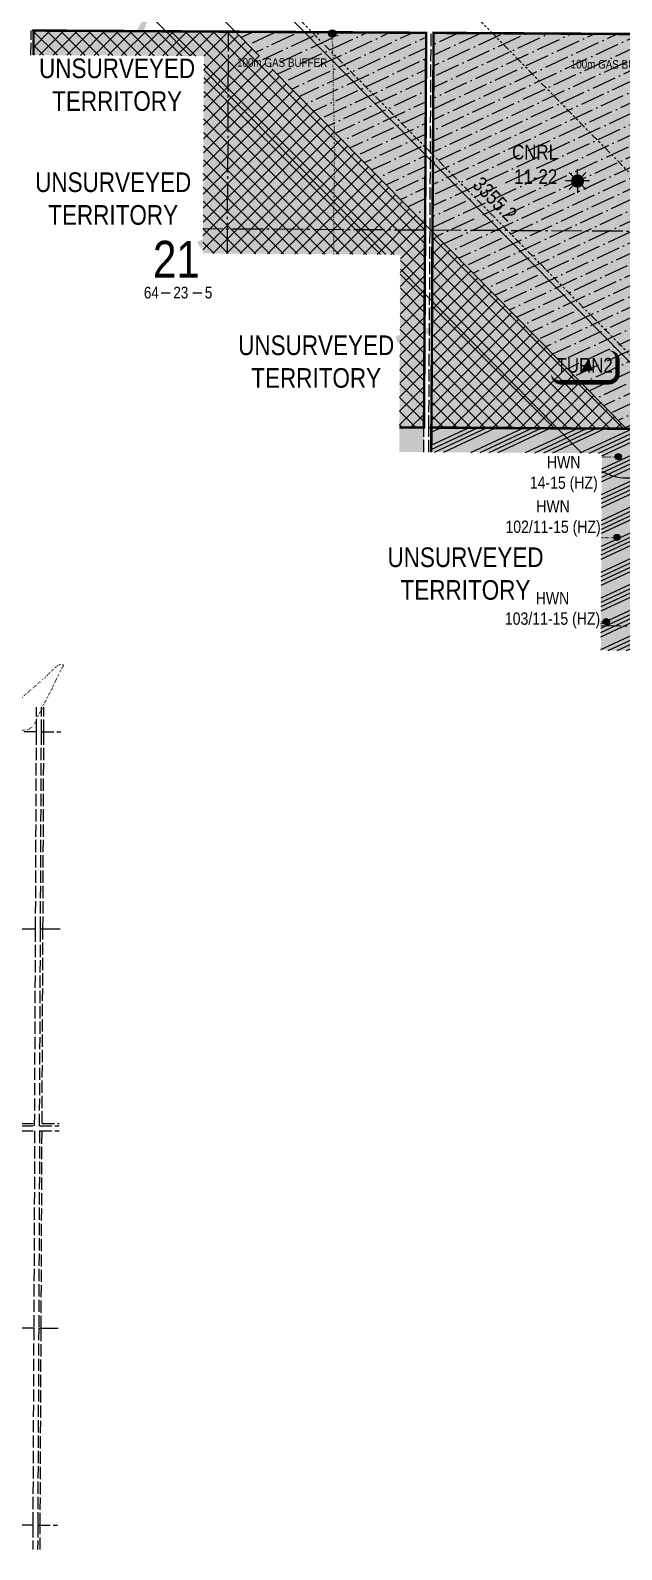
# Model space of a CAD drawing. Header units: inches. Extents: x 464475 to 485921, y 6038951 to 6050475.
# Drawn here: x 478696 to 481105, y 6040900 to 6047089 of the extents above; entities that cross this region are included whole.
import ezdxf
from ezdxf.enums import TextEntityAlignment as Align

# ---------------------------------------------------------------- set-up
doc = ezdxf.new("R2010")
doc.units = ezdxf.units.IN
doc.header["$LTSCALE"] = 5
for name, pattern in [('foc-DOT', [1, 0.2, -0.8]), ('foc-DRILLPATH', [14.75, 6, -1.75, 1.75, -1.75, 1.75, -1.75]), ('foc-QUARTERLINE', [33, 25, -3, 2, -3]), ('foc-UNSURVEYED', [12.5, 10, -2.5])]:
    doc.linetypes.add(name, pattern=pattern)
for name, color, linetype in [('10', 1, 'Continuous'), ('9', 3, 'Continuous'), ('ABADATA-DRILL-T', 8, 'Continuous'), ('AS-DRILL', 8, 'foc-DOT'), ('AS-DRILL-T', 8, 'Continuous'), ('AS-TARGET-GAS', 182, 'Continuous'), ('AS-TARGET-GAS-H', 181, 'Continuous'), ('H-CP', 51, 'Continuous'), ('H-MOCL', 111, 'Continuous'), ('L-BD', 7, 'Continuous'), ('L-QSEC', 8, 'foc-QUARTERLINE'), ('L-SECLBL', 7, 'Continuous'), ('L-UNS-T', 3, 'Continuous'), ('L-USEC', 7, 'foc-UNSURVEYED'), ('P-PDRILLPATH', 12, 'foc-DRILLPATH'), ('P-PROPOSED', 10, 'Continuous'), ('P-TEMP-HUSKY-NO CUT-H', 104, 'Continuous')]:
    doc.layers.add(name, color=color, linetype=linetype)
doc.layers.add('D56-EXISTING DISPOSITION', color=7, linetype='Continuous', true_color=0xa347ff)
doc.styles.add('80', font='ARIALN.TTF', dxfattribs={"height": 10})
doc.styles.add('80L', font='ARIALN.TTF', dxfattribs={"height": 10})
doc.styles.add('SIMPLEX', font='ARIALN.TTF')
pattern_1 = [(45, (-2029938.266, -24106716.543), (-28.04842627, 28.04842627), []), (135, (-2029938.266, -24106716.543), (-28.04842627, -28.04842627), [])]
pattern_2 = [(25, (-2029938.266, -24106716.543), (46.148773015, 65.28662769), [99.16616208, -19.83323242, 0, -19.83323242])]

# ---------------------------------------------------------------- blocks, each defined once
blk = doc.blocks.new('BH-Existing')
at = {"layer": 'AS-DRILL-T'}
h = blk.add_hatch(color=256, dxfattribs=at)
h.dxf.hatch_style = 1
edge = h.paths.add_edge_path()
edge.add_arc((0, 0), 0.5, 0, 360)
blk.add_circle((0, 0), 0.5, dxfattribs=at)
blk = doc.blocks.new('GAS')
h = blk.add_hatch(color=255)
h.dxf.hatch_style = 1
edge = h.paths.add_edge_path()
edge.add_arc((0, 0), 0.9, 0, 360)
for p, q in [((-0.81, 0), (-1.62, 0)), ((-0.57, 0.57), (-1.14, 1.14)), ((0, 0.81), (0, 1.62)), ((0.57, 0.57), (1.14, 1.14)), ((1.62, 0), (0.81, 0)), ((-0.57, -0.57), (-1.14, -1.14)), ((0, -0.81), (0, -1.62)), ((1.14, -1.14), (0.57, -0.57))]:
    blk.add_line(p, q)
blk.add_circle((0, 0), 0.8)
blk = doc.blocks.new('*U500')
h = blk.add_hatch(color=254)
edge = h.paths.add_edge_path()
edge.add_line((-16.5, -11.5), (16.5, -11.5))
edge.add_arc((16.5, -5.5), 6, 270, 360)
edge.add_line((22.5, -5.5), (22.5, 4))
edge.add_arc((16.5, 4), 6, 0, 90)
edge.add_line((16.5, 10), (-16.5, 10))
edge.add_arc((-16.5, 4), 6, 90, 180)
edge.add_line((-22.5, 4), (-22.5, -5.5))
edge.add_arc((-16.5, -5.5), 6, 180, 270)
at = {"color": 1, "flags": 128}
blk.add_lwpolyline([(-16.5, -11.5, 3, 3, 0), (16.5, -11.5, 3, 3, 0.414214), (22.5, -5.5, 3, 3, 0), (22.5, 4, 3, 0, 0.414214), (16.5, 10, 0, 0, 0), (-16.5, 10, 0, 0, 0.414214), (-22.5, 4, 0, 0, 0), (-22.5, -5.5, 0, 3, 0.414214)], format="xyseb", close=True, dxfattribs=at)
blk.add_lwpolyline([(5.8, -3.4, 0, 10, 0), (0, 0, 5, 5, 0)], format="xyseb", dxfattribs=at)
at = {"color": 1, "style": '80'}
blk.add_attdef('ENTER_TEXT_001', (-36, -5), '', height=10, dxfattribs=at)
blk = doc.blocks.new('L-SECLBL')
at = {"layer": '9', "color": 7}
for p, q in [((-5.1, -27.8), (-12.3, -27.8)), ((20.7, -27.8), (13.5, -27.8))]:
    blk.add_line(p, q, dxfattribs=at)
at = {"layer": '10', "color": 2, "style": 'SIMPLEX'}
blk.add_attdef('SEC', text='', height=30, dxfattribs=at).set_placement((0, 0), align=Align.MIDDLE)
at = {"layer": '10', "color": 5, "style": '80L'}
blk.add_attdef('TWP', text='', height=9.5, dxfattribs=at).set_placement((-14.4, -27.4), align=Align.MIDDLE_RIGHT)
blk.add_attdef('RGE', text='', height=9.5, dxfattribs=at).set_placement((3.6, -27.4), align=Align.MIDDLE_CENTER)
blk.add_attdef('MER', text='', height=9.5, dxfattribs=at).set_placement((23.2, -27.4), align=Align.MIDDLE_LEFT)

msp = doc.modelspace()

# ---------------------------------------------------------------- hatches: boundary and pattern name
at = {"layer": 'AS-TARGET-GAS-H'}
h = msp.add_hatch(color=256, dxfattribs=at)
h.dxf.hatch_style = 1
h.paths.add_polyline_path([(480208.15, 6046979.85), (479403.115, 6046984.567), (479402.822, 6046934.595), (480157.895, 6046930.17), (480153.635, 6046176.103), (480203.608, 6046175.821)])
h = msp.add_hatch(color=256, dxfattribs=at)
h.dxf.hatch_style = 1
h.paths.add_polyline_path([(481838.382, 6046970.345), (480428.15, 6046978.563), (480420.195, 6045570.404), (481830.954, 6045562.184)])
h.paths.add_polyline_path([(481781.245, 6045612.448), (480470.45, 6045620.085), (480477.84, 6046928.299), (481788.146, 6046920.664)], flags=16)
h = msp.add_hatch(color=256, dxfattribs=at)
h.dxf.hatch_style = 1
h.paths.add_polyline_path([(481829.9, 6045362.291), (481024.537, 6045366.986), (481024.246, 6045317.013), (481779.664, 6045312.61), (481775.686, 6044558.527), (481825.659, 6044558.263)])
at = {"layer": 'H-CP'}
h = msp.add_hatch(color=256, dxfattribs=at)
h.dxf.hatch_style = 1
h.paths.add_polyline_path([(478708.666, 6047088.527), (480308.66, 6047079.21), (480299.578, 6045471.158), (480199.632, 6045471.74), (480203.608, 6046175.821), (479398.431, 6046180.506), (479403.115, 6046984.56), (478708.066, 6046988.582)])
h = msp.add_hatch(color=256, dxfattribs=at)
h.dxf.hatch_style = 1
h.paths.add_polyline_path([(481930.372, 6045461.654), (480329.736, 6045470.982), (480338.819, 6047079.034), (481938.853, 6047069.709)])
at = {"layer": 'H-MOCL'}
h = msp.add_hatch(color=256, dxfattribs=at)
h.dxf.hatch_style = 1
h.paths.add_polyline_path([(480299.578, 6045471.158), (480199.632, 6045471.74), (480199.05, 6045371.795), (480299.013, 6045371.213)])
h = msp.add_hatch(color=256, dxfattribs=at)
h.dxf.hatch_style = 1
h.paths.add_polyline_path([(480329.736, 6045470.982), (481930.372, 6045461.654), (481925.604, 6044557.683), (481020.146, 6044562.959), (481024.537, 6045366.985), (480329.172, 6045371.037)])
at = {"layer": 'P-TEMP-HUSKY-NO CUT-H'}
h = msp.add_hatch(dxfattribs=at)
h.set_pattern_fill('ANSI37', color=256, scale=12.493375)
h.set_pattern_definition(pattern_1)
h.paths.add_polyline_path([(478708.666, 6047088.527), (479530.707, 6047083.74), (480304.252, 6046299.001), (480299.578, 6045471.158), (480199.632, 6045471.74), (480203.608, 6046175.821), (479398.431, 6046180.506), (479403.115, 6046984.56), (478708.066, 6046988.582)])
at = {"layer": 'P-TEMP-HUSKY-NO CUT-H', "true_color": 0x0582ff}
h = msp.add_hatch(dxfattribs=at)
h.set_pattern_fill('ANSI36', color=150, scale=12.493375, angle=340)
h.set_pattern_definition(pattern_2)
h.paths.add_polyline_path([(479530.707, 6047083.74), (480308.66, 6047079.21), (480304.252, 6046299.001)])
h = msp.add_hatch(dxfattribs=at)
h.set_pattern_fill('ANSI36', color=150, scale=12.493375, angle=340)
h.set_pattern_definition(pattern_2)
h.paths.add_polyline_path([(481125.028, 6045466.349), (480334.241, 6046268.578), (480338.819, 6047079.034), (481938.853, 6047069.709), (481930.372, 6045461.654), (481233.682, 6045465.715)])
at = {"layer": 'P-TEMP-HUSKY-NO CUT-H'}
h = msp.add_hatch(dxfattribs=at)
h.set_pattern_fill('ANSI37', color=256, scale=12.493375)
h.set_pattern_definition(pattern_1)
h.paths.add_polyline_path([(480334.241, 6046268.578), (481125.028, 6045466.349), (480329.736, 6045470.982)])
at = {"layer": 'P-TEMP-HUSKY-NO CUT-H', "true_color": 0x0582ff}
h = msp.add_hatch(dxfattribs=at)
h.set_pattern_fill('ANSI34', color=150, scale=4.99735, angle=340)
h.set_pattern_definition([(25, (-2029938.27, -24106716.54), (-40.2330538, 86.2800623), []), (25, (-2029917.18, -24106724.22), (-40.2330538, 86.2800623), []), (25, (-2029896.095, -24106731.89), (-40.2330538, 86.2800623), []), (25, (-2029875.01, -24106739.57), (-40.2330538, 86.2800623), [])])
h.paths.add_polyline_path([(481233.682, 6045465.715), (481926.441, 6044716.29), (481925.604, 6044557.683), (481020.146, 6044562.959), (481024.537, 6045366.985), (480329.172, 6045371.037), (480329.736, 6045470.982), (480842.573, 6045467.994)])

# ---------------------------------------------------------------- linework, layer by layer
at = {"layer": 'AS-DRILL', "flags": 128}
for points in [[(479932.18, 6046177.4), (479932.076, 6046185.325), (479931.968, 6046204.786), (479932.111, 6046224.265), (479932.134, 6046243.745), (479932.117, 6046263.216), (479932.189, 6046282.686), (479932.322, 6046302.125), (479932.455, 6046321.605), (479932.567, 6046341.084), (479932.75, 6046360.594), (479933.043, 6046380.082), (479933.396, 6046399.501), (479933.698, 6046418.969), (479933.991, 6046438.428), (479934.394, 6046457.906), (479934.847, 6046477.374), (479935.15, 6046496.872), (479935.212, 6046516.362), (479935.295, 6046535.832), (479935.578, 6046555.291), (479935.8, 6046574.73), (479935.803, 6046594.17), (479935.626, 6046613.621), (479935.378, 6046633.083), (479935.071, 6046652.545), (479934.724, 6046672.028), (479934.336, 6046691.46), (479933.909, 6046710.973), (479933.392, 6046730.436), (479932.805, 6046749.89), (479932.257, 6046769.383), (479931.84, 6046788.846), (479931.453, 6046808.309), (479931.097, 6046828.051), (479930.82, 6046847.513), (479930.663, 6046866.994), (479930.655, 6046886.465), (479930.628, 6046905.935), (479930.421, 6046925.427), (479930.044, 6046944.929), (479929.607, 6046964.412), (479929.109, 6046983.865), (479928.492, 6047003.319), (479927.845, 6047022.773), (479927.217, 6047042.247), (479926.568, 6047061.411), (479926.045, 6047076.405)], [(478817.517, 6044505.784), (478817.517, 6044505.784), (478817.517, 6044505.784), (478817.526, 6044505.724), (478817.496, 6044505.625), (478817.395, 6044505.515), (478817.245, 6044505.386), (478817.074, 6044505.276), (478816.924, 6044505.107), (478816.782, 6044504.868), (478816.671, 6044504.578), (478816.519, 6044504.169), (478816.438, 6044503.869), (478816.437, 6044503.729), (478816.467, 6044503.709), (478816.548, 6044503.969), (478816.68, 6044504.318), (478816.751, 6044504.658), (478816.673, 6044504.968), (478816.414, 6044505.28), (478816.036, 6044505.551), (478815.827, 6044505.802), (478815.708, 6044506.123), (478815.629, 6044506.353), (478815.61, 6044506.533), (478815.571, 6044506.804), (478815.363, 6044507.115), (478815.143, 6044507.226), (478813.942, 6044506.941), (478811.575, 6044505.352), (478808.012, 6044502.579), (478803.645, 6044498.999), (478798.544, 6044494.453), (478792.579, 6044489.07), (478785.78, 6044482.992), (478778.589, 6044476.295), (478771.225, 6044469.02), (478763.499, 6044461.305), (478755.643, 6044453.502), (478747.657, 6044445.819), (478739.854, 6044438.805), (478732.393, 6044432.16), (478724.833, 6044425.635), (478717.293, 6044419.3), (478709.221, 6044412.508), (478700.196, 6044404.87), (478690.718, 6044396.834), (478681.27, 6044388.688), (478671.74, 6044380.202), (478662.641, 6044371.814), (478654.344, 6044363.863), (478646.569, 6044356.379), (478638.696, 6044349.155), (478630.883, 6044342.242), (478623.432, 6044335.466), (478616.56, 6044328.768), (478609.712, 6044322.71), (478602.534, 6044316.773), (478594.873, 6044309.979), (478586.449, 6044302.798), (478577.606, 6044295.679), (478569.025, 6044289.039), (478560.185, 6044282.64), (478550.289, 6044274.956), (478540.43, 6044266.542), (478530.992, 6044258.346), (478521.402, 6044249.77), (478511.92, 6044240.924), (478502.76, 6044232.337), (478493.913, 6044224.338), (478485.196, 6044216.529), (478477.072, 6044209.096), (478469.027, 6044201.694), (478460.902, 6044194.251), (478453.31, 6044187.207), (478446.118, 6044180.54), (478438.948, 6044173.953), (478431.015, 6044167.04), (478422.46, 6044159.54), (478413.762, 6044151.35), (478404.771, 6044142.612), (478396.151, 6044133.852), (478387.69, 6044125.132), (478378.959, 6044116.472), (478370.471, 6044108.252), (478362.145, 6044100.46), (478353.529, 6044092.82), (478344.661, 6044084.751), (478335.663, 6044076.503), (478326.064, 6044068.248), (478316.346, 6044060.083), (478306.456, 6044051.519), (478296.816, 6044042.914), (478287.256, 6044034.288), (478277.624, 6044025.423), (478268.003, 6044016.498), (478259.114, 6044008.139), (478250.748, 6044000.528), (478242.365, 6043993.387), (478233.782, 6043986.296), (478225.481, 6043979.635), (478217.953, 6043973.69), (478210.506, 6043968.025), (478202.359, 6043962.133), (478192.777, 6043955.237), (478182.419, 6043947.175), (478171.743, 6043939.365), (478160.641, 6043932.536), (478149.433, 6043926.649), (478137.881, 6043921.892), (478125.856, 6043918.688), (478113.49, 6043917.516), (478101.513, 6043918.092), (478090.053, 6043920.225), (478079.432, 6043924.344), (478069.549, 6043930.251), (478060.642, 6043937.402), (478053.27, 6043945.587), (478047.727, 6043953.502), (478045.544, 6043957.083), (478042.419, 6043962.447), (478040.564, 6043965.646), (478038.241, 6043969.447), (478035.5, 6043973.459), (478032.27, 6043977.765), (478028.412, 6043982.433), (478023.845, 6043987.404), (478021.715, 6043989.584), (478016.31, 6043994.919), (478010.367, 6044000.767), (478003.887, 6044007.307), (477996.94, 6044014.4), (477989.546, 6044022.104), (477981.704, 6044030.341), (477973.374, 6044038.959), (477964.756, 6044047.99), (477956.15, 6044057.38), (477947.514, 6044067.01), (477938.89, 6044076.76), (477930.125, 6044086.571), (477921.02, 6044096.284), (477911.756, 6044106.027), (477907.736, 6044110.306), (477903.457, 6044114.896), (477902.462, 6044115.98), (477897.009, 6044121.776), (477887.615, 6044131.73), (477878.232, 6044141.784), (477868.758, 6044151.768), (477859.264, 6044161.722), (477840.377, 6044181.74), (477821.691, 6044201.957), (477803.136, 6044222.374), (477784.621, 6044242.76), (477765.945, 6044262.948), (477747.078, 6044282.986), (477728.161, 6044303.034), (477709.475, 6044323.211), (477690.729, 6044343.479), (477671.762, 6044363.467), (477652.614, 6044383.317), (477633.536, 6044403.176), (477614.75, 6044423.353), (477595.873, 6044443.401), (477576.645, 6044463.161), (477557.758, 6044483.229), (477538.962, 6044503.367), (477519.894, 6044523.236), (477501.057, 6044543.284), (477482.22, 6044563.392), (477463.534, 6044583.639), (477445.24, 6044604.214), (477426.916, 6044624.79), (477408.561, 6044645.356), (477390.046, 6044665.762), (477371.45, 6044686.079), (477352.704, 6044706.326), (477333.828, 6044726.415), (477315.262, 6044746.741), (477296.958, 6044767.337), (477278.352, 6044787.603), (477259.707, 6044807.94), (477241.292, 6044828.416), (477222.636, 6044848.714), (477203.659, 6044868.642), (477184.581, 6044888.541), (477165.694, 6044908.599), (477146.778, 6044928.697), (477128.021, 6044948.845), (477109.195, 6044968.973), (477090.057, 6044988.792), (477071.1, 6045008.781), (477052.303, 6045028.958), (477033.527, 6045049.186), (477014.922, 6045069.513), (476996.336, 6045089.78), (476977.721, 6045110.177), (476959.025, 6045130.404), (476939.927, 6045150.403), (476920.86, 6045170.312), (476901.702, 6045190.211), (476882.775, 6045210.19), (476863.989, 6045230.307), (476844.991, 6045250.276), (476826.225, 6045270.424), (476807.218, 6045290.432), (476787.919, 6045310.062), (476768.571, 6045329.753), (476749.624, 6045349.781), (476731.159, 6045370.197), (476712.563, 6045390.584), (476693.535, 6045410.443), (476674.156, 6045429.953), (476654.757, 6045449.504), (476635.599, 6045469.263), (476616.782, 6045489.351), (476598.056, 6045509.478), (476579.048, 6045529.417), (476560.031, 6045549.396), (476541.205, 6045569.534), (476522.277, 6045589.542), (476503.381, 6045609.58), (476484.594, 6045629.658), (476465.787, 6045649.806), (476446.931, 6045669.904), (476428.024, 6045689.952), (476409.167, 6045709.99), (476390.451, 6045730.177), (476371.574, 6045750.275), (476352.336, 6045770.025), (476333.218, 6045789.905), (476314.181, 6045809.853), (476294.872, 6045829.474), (476275.734, 6045849.303), (476256.908, 6045869.441), (476237.971, 6045889.509), (476219.094, 6045909.567), (476200.207, 6045929.635), (476181.27, 6045949.644), (476162.233, 6045969.583), (476143.085, 6045989.402), (476123.957, 6046009.251), (476104.759, 6046029.041), (476085.571, 6046048.79), (476047.466, 6046088.658), (476028.298, 6046108.508), (476009.15, 6046128.247), (475990.062, 6046148.106), (475970.985, 6046167.985), (475951.877, 6046187.864), (475932.599, 6046207.604), (475913.16, 6046227.275), (475894.293, 6046247.323), (475876.26, 6046268.137), (475858.367, 6046289.081), (475840.153, 6046309.726), (475821.798, 6046330.201), (475803.524, 6046350.797), (475785.119, 6046371.303), (475766.714, 6046391.779), (475748.47, 6046412.464), (475730.005, 6046432.93), (475711.45, 6046453.277), (475693.216, 6046473.892), (475675.172, 6046494.706), (475656.878, 6046515.291), (475638.644, 6046535.926), (475620.661, 6046556.72), (475601.211, 6046576.161), (475581.018, 6046594.925), (475561.528, 6046614.386), (475542.611, 6046634.335), (475524.086, 6046654.711), (475505.591, 6046675.207), (475487.136, 6046695.684), (475468.591, 6046716.09), (475450.086, 6046736.506), (475431.389, 6046756.664), (475412.633, 6046776.811), (475393.827, 6046796.949), (475375.171, 6046817.186), (475356.856, 6046837.712), (475338.401, 6046858.158), (475317.131, 6046881.877), (475299.902, 6046901.358)], [(478827.347, 6044505.294), (478827.347, 6044505.294), (478827.417, 6044505.253), (478827.566, 6044505.203), (478827.796, 6044505.111), (478828.085, 6044504.95), (478828.444, 6044504.738), (478828.883, 6044504.526), (478829.183, 6044504.385), (478829.262, 6044504.265), (478829.231, 6044504.125), (478829.191, 6044503.955), (478829.189, 6044503.625), (478829.276, 6044502.965), (478829.412, 6044502.084), (478829.517, 6044500.933), (478829.57, 6044499.563), (478829.415, 6044498.464), (478829.072, 6044497.795), (478828.911, 6044497.616), (478828.992, 6044497.836), (478829.053, 6044498.106), (478829.085, 6044498.335), (478829.045, 6044498.446), (478829.035, 6044498.456), (478828.796, 6044498.657), (478828.447, 6044498.798), (478828.077, 6044498.96), (478827.708, 6044499.152), (478827.309, 6044499.304), (478826.86, 6044499.466), (478826.36, 6044499.578), (478826.12, 6044499.479), (478826.179, 6044499.309), (478826.288, 6044499.188), (478826.318, 6044499.018), (478826.297, 6044498.868), (478826.306, 6044498.718), (478826.366, 6044498.578), (478826.495, 6044498.487), (478826.655, 6044498.457), (478826.855, 6044498.546), (478827.166, 6044498.584), (478827.495, 6044498.543), (478827.705, 6044498.392), (478827.894, 6044498.241), (478828.114, 6044498.22), (478828.215, 6044498.35), (478828.335, 6044498.549), (478828.546, 6044498.718), (478828.807, 6044498.867), (478829.128, 6044499.005), (478829.398, 6044499.154), (478829.589, 6044499.363), (478829.73, 6044499.582), (478829.881, 6044499.762), (478829.992, 6044499.911), (478830.073, 6044500.061), (478830.234, 6044500.31), (478830.306, 6044500.73), (478830.188, 6044501.27), (478830.011, 6044501.791), (478829.713, 6044502.263), (478829.393, 6044502.394), (478829.183, 6044502.325), (478828.379, 6044501.479), (478827.472, 6044499.913), (478826.3, 6044497.468), (478824.624, 6044493.876), (478822.543, 6044489.356), (478820.249, 6044484.206), (478817.581, 6044478.339), (478814.291, 6044471.794), (478810.427, 6044464.612), (478806.362, 6044456.951), (478802.274, 6044448.92), (478798.357, 6044440.848), (478794.9, 6044432.914), (478791.713, 6044424.999), (478788.368, 6044417.424), (478785.114, 6044410.199), (478781.591, 6044403.196), (478777.538, 6044395.994), (478773.422, 6044388.423), (478769.327, 6044380.832), (478765.482, 6044373.39), (478761.687, 6044365.838), (478758.024, 6044358.615), (478754.341, 6044351.612), (478750.427, 6044344.44), (478746.845, 6044337.496), (478743.996, 6044331.15), (478741.517, 6044324.951), (478738.808, 6044318.834), (478735.771, 6044312.938), (478732.824, 6044307.261), (478729.888, 6044301.525), (478726.97, 6044295.578), (478723.931, 6044289.423), (478720.701, 6044282.938), (478717.369, 6044276.093), (478714.086, 6044268.958), (478710.241, 6044261.526), (478704.746, 6044253.981), (478697.364, 6044247.156), (478688.419, 6044241.857), (478678.493, 6044238.323), (478668.056, 6044236.922), (478657.072, 6044238.193), (478645.611, 6044242.226), (478634.582, 6044248.888), (478625.131, 6044257.422), (478617.303, 6044266.388), (478611.715, 6044273.325), (478609.985, 6044275.483), (478606.147, 6044280.201), (478600.557, 6044286.737), (478597.105, 6044290.543), (478593.523, 6044294.449), (478589.485, 6044299.128), (478584.801, 6044304.7), (478579.36, 6044311.056), (478573.313, 6044318.004), (478566.937, 6044325.414), (478560.343, 6044333.264), (478553.372, 6044341.567), (478546.062, 6044350.141), (478538.413, 6044358.947), (478530.395, 6044368.004), (478522.088, 6044377.343), (478513.453, 6044386.903), (478504.698, 6044396.704), (478495.944, 6044406.695), (478487.122, 6044416.876), (478478.169, 6044427.138), (478469.077, 6044437.38), (478459.985, 6044447.723), (478457.886, 6044450.122), (478455.717, 6044452.552), (478437.403, 6044473.168), (478419.048, 6044493.693), (478400.824, 6044514.279), (478382.72, 6044534.983), (478364.426, 6044555.658), (478346.252, 6044576.303), (478328.179, 6044597.077), (478310.346, 6044618.041), (478292.523, 6044639.024), (478274.581, 6044659.978), (478257.156, 6044680.599), (478239.076, 6044702.033), (478221.203, 6044722.957), (478203.21, 6044743.831), (478185.277, 6044764.684), (478167.304, 6044785.628), (478149.452, 6044806.611), (478131.71, 6044827.734), (478113.907, 6044848.737), (478096.045, 6044869.741), (478078.182, 6044890.704), (478060.059, 6044911.479), (478041.644, 6044932.095), (478022.989, 6044952.362), (478004.031, 6044972.34), (477985.114, 6044992.308), (477966.127, 6045012.267), (477946.858, 6045031.977), (477927.961, 6045051.995), (477909.647, 6045072.59), (477891.513, 6045093.335), (477873.299, 6045114.01), (477854.804, 6045134.426), (477836.379, 6045154.962), (477818.216, 6045175.707), (477799.992, 6045196.332), (477781.788, 6045217.017), (477763.483, 6045237.552), (477745.108, 6045258.128), (477726.824, 6045278.733), (477708.47, 6045299.299), (477690.195, 6045319.874), (477671.901, 6045340.5), (477653.798, 6045361.264), (477635.463, 6045381.9), (477617.219, 6045402.505), (477599.266, 6045423.419), (477581.062, 6045444.103), (477562.738, 6045464.669), (477544.373, 6045485.245), (477526.119, 6045505.95), (477508.207, 6045526.873), (477490.213, 6045547.677), (477472.02, 6045568.442), (477453.976, 6045589.256), (477435.904, 6045610.191), (477417.439, 6045630.657), (477398.823, 6045651.054), (477380.368, 6045671.49), (477361.903, 6045691.896), (477343.569, 6045712.482), (477325.425, 6045733.186), (477307.06, 6045753.792), (477288.465, 6045774.089), (477270.04, 6045794.645), (477251.997, 6045815.489), (477233.873, 6045836.223), (477215.408, 6045856.72), (477196.863, 6045877.036), (477178.247, 6045897.273), (477159.671, 6045917.62), (477141.367, 6045938.175), (477137.153, 6045943.017)], [(481024.452, 6045351.498), (481027.643, 6045351.501), (481037.234, 6045351.512), (481046.724, 6045351.554), (481056.185, 6045351.605), (481065.785, 6045351.716), (481074.796, 6045351.861), (481091.789, 6045352.196)], [(481022.657, 6045022.658), (481041.399, 6045022.776), (481060.491, 6045022.988), (481068.742, 6045023.128), (481085.734, 6045023.473)], [(481020.793, 6044681.449), (481025.506, 6044681.296), (481042.493, 6044680.781)]]:
    msp.add_lwpolyline(points, dxfattribs=at)
at = {"layer": 'D56-EXISTING DISPOSITION', "const_width": 9.995, "flags": 128}
for points in [[(478708.066, 6046988.582), (478708.666, 6047088.527), (479503.643, 6047083.927), (480308.66, 6047079.21), (480304.118, 6046275.184), (480299.578, 6045471.158), (480199.632, 6045471.74)], [(480329.172, 6045371.037), (480329.736, 6045470.982), (481125.028, 6045466.349), (481930.372, 6045461.654), (481926.131, 6044657.626), (481925.604, 6044557.683)]]:
    msp.add_lwpolyline(points, dxfattribs=at)
msp.add_lwpolyline([(480338.819, 6047079.034), (480334.277, 6046275.009), (480329.736, 6045470.982), (481125.028, 6045466.349), (481930.372, 6045461.654), (481934.613, 6046265.681), (481938.853, 6047069.709), (481133.81, 6047074.4)], close=True, dxfattribs=at)
at = {"layer": 'L-QSEC'}
for p, q in [((479498.376, 6046179.925), (479503.643, 6047083.927)), ((480304.118, 6046275.184), (479399.013, 6046280.452)), ((481934.613, 6046265.681), (480324.227, 6046275.067)), ((481926.131, 6044657.626), (481020.692, 6044662.905)), ((477105.516, 6043431.156), (478716.878, 6043428.64)), ((478736.988, 6043428.637), (478816.826, 6043428.627)), ((477097.706, 6041803.007), (478709.436, 6041802.716)), ((478729.546, 6041802.685), (478809.384, 6041802.566))]:
    msp.add_line(p, q, dxfattribs=at)
at = {"layer": 'L-SECLBL', "flags": 128}
msp.add_lwpolyline([(479498.958, 6046279.87, 0, 29.984, 0), (479382.6, 6046214.692, 0, 0, 0)], format="xyseb", dxfattribs=at)
at = {"layer": 'L-UNS-T', "color": 3, "flags": 128}
for points in [[(479308.306, 6047446.49, 0, 29.984, 0), (479106.611, 6047006.171, 0, 0, 0)], [(480628.34, 6045954.734, 0, 29.984, 0), (480187.624, 6045829.565, 0, 0, 0)]]:
    msp.add_lwpolyline(points, format="xyseb", dxfattribs=at)
at = {"layer": 'L-USEC'}
for p, q in [((478698.016, 6046988.64), (478698.616, 6047088.585)), ((479503.643, 6047083.927), (478698.616, 6047088.585)), ((478708.666, 6047088.527), (478708.066, 6046988.582)), ((480308.66, 6047079.21), (479503.643, 6047083.927)), ((480304.118, 6046275.184), (480308.66, 6047079.21)), ((480324.227, 6046275.071), (480328.769, 6047079.093)), ((481133.81, 6047074.4), (480328.769, 6047079.093)), ((480338.819, 6047079.034), (480334.277, 6046275.009)), ((480299.578, 6045471.158), (480304.118, 6046275.184)), ((480319.687, 6045471.041), (480324.227, 6046275.071)), ((480334.277, 6046275.009), (480329.736, 6045470.982)), ((480199.632, 6045471.74), (480299.578, 6045471.158)), ((480299.013, 6045371.213), (480299.578, 6045471.158)), ((480319.122, 6045371.095), (480319.687, 6045471.041)), ((480319.687, 6045471.041), (481125.028, 6045466.349)), ((480329.736, 6045470.982), (480329.172, 6045371.037)), ((478720.553, 6044231.55), (478721.011, 6044331.496)), ((478740.662, 6044231.458), (478741.12, 6044331.451)), ((478750.712, 6044231.567), (478751.17, 6044331.429)), ((478720.553, 6044231.55), (477915.082, 6044233.343)), ((478716.878, 6043428.64), (478720.553, 6044231.55)), ((478736.987, 6043428.548), (478740.662, 6044231.458)), ((478740.663, 6044231.562), (478820.502, 6044231.606)), ((478747.038, 6043428.636), (478750.712, 6044231.567)), ((478713.204, 6042625.736), (478716.878, 6043428.64)), ((478733.313, 6042625.72), (478736.987, 6043428.548)), ((478743.409, 6042635.76), (478747.038, 6043428.636)), ((477907.371, 6042606.309), (478713.111, 6042605.627)), ((477907.388, 6042626.418), (478713.204, 6042625.736)), ((477907.513, 6042636.468), (478713.25, 6042635.786)), ((478713.111, 6042605.627), (478709.436, 6041802.716)), ((478733.221, 6042605.611), (478729.545, 6041802.624)), ((478733.221, 6042605.611), (478813.059, 6042605.546)), ((478733.313, 6042625.72), (478813.151, 6042625.655)), ((478739.595, 6041802.67), (478743.271, 6042605.602)), ((478743.409, 6042635.76), (478813.197, 6042635.704)), ((478709.436, 6041802.716), (478705.761, 6040999.803)), ((478729.545, 6041802.624), (478725.87, 6040999.711)), ((478735.921, 6040999.737), (478739.595, 6041802.67)), ((478705.761, 6040999.803), (477899.754, 6040999.375)), ((478705.761, 6040999.803), (478705.303, 6040899.856)), ((478725.87, 6040999.711), (478725.413, 6040899.867)), ((478725.87, 6040999.759), (478805.708, 6040999.584)), ((478735.464, 6040899.872), (478735.921, 6040999.737))]:
    msp.add_line(p, q, dxfattribs=at)
at = {"layer": 'P-PDRILLPATH'}
for p, q in [((482245.611, 6045380.153), (478861.348, 6048825.54)), ((481158.599, 6045747.169), (478804.872, 6048135.728))]:
    msp.add_line(p, q, dxfattribs=at)
at = {"layer": 'P-PROPOSED', "flags": 128}
for points in [[(482347.68, 6044555.233), (481380.547, 6045601.475, 0.20761845), (481234.848, 6045665.712), (481209.194, 6045665.861), (478856.049, 6048053.057, 0.19921809), (478714.816, 6048112.652), (478711.915, 6047629.483), (478798.701, 6047541.441)], [(481024.136, 6045293.661, 0.13148091), (481123.862, 6045266.352), (481145.729, 6045266.224), (481800.015, 6044558.42)]]:
    msp.add_lwpolyline(points, format="xyb", dxfattribs=at)
at = {"layer": 'P-PROPOSED', "color": 100, "flags": 128}
for points in [[(479629.173, 6046983.849), (478856.527, 6047767.675)], [(482073.847, 6044556.826), (481233.682, 6045465.715), (481125.028, 6045466.349), (479681.241, 6046931.028)]]:
    msp.add_lwpolyline(points, dxfattribs=at)
at = {"layer": 'P-PROPOSED', "flags": 128}
for points in [[(478854.889, 6047484.441), (479347.321, 6046984.883)], [(479402.789, 6046928.612), (480144.504, 6046176.165)], [(480203.273, 6046116.545), (480941.665, 6045367.468)]]:
    msp.add_lwpolyline(points, dxfattribs=at)

# ---------------------------------------------------------------- block references
at = {"layer": 'ABADATA-DRILL-T'}
for p, xscale, yscale, zscale in [((479926.045, 6047076.405), 29.9840994, 29.9840994, 29.9840994), ((481091.789, 6045352.196), 24.98674949999997, 24.98674949999997, 24.98674949999997), ((481085.734, 6045023.473), 24.98674949999997, 24.98674949999997, 24.98674949999997), ((481042.493, 6044680.781), 24.98674949999997, 24.98674949999997, 24.98674949999997)]:
    msp.add_blockref('BH-Existing', p, dxfattribs=dict(at, xscale=xscale, yscale=yscale, zscale=zscale))
at = {"layer": 'AS-DRILL-T', "xscale": 29.98409939999996, "yscale": 29.98409939999996, "zscale": 29.98409939999996}
msp.add_blockref('GAS', (480925.428, 6046475.554), dxfattribs=at)
at = {"layer": 'L-BD', "linetype": 'Continuous'}
ref = msp.add_blockref('*U500', (480953.413, 6045724.306), dxfattribs=dict(at, xscale=5.99681988, yscale=5.99681988, zscale=5.99681988))
ref.add_attrib('ENTER_TEXT_001', 'TURN2', (480839.919, 6045694.711), dxfattribs={"layer": '0', "color": 1, "height": 59.9682, "style": '80'})
at = {"layer": 'L-SECLBL', "xscale": 4.9973499, "yscale": 4.9973499, "zscale": 4.9973499}
msp.add_blockref('L-SECLBL', (479290.793, 6046157.849), dxfattribs=at).add_auto_attribs({'SEC': '21', 'TWP': '64', 'RGE': '23', 'MER': '5'})

# ---------------------------------------------------------------- texts
at = {"layer": 'ABADATA-DRILL-T', "insert": (480656.594, 6046623.013), "char_height": 59.9682, "attachment_point": 1, "style": '80L', "bg_fill": 1, "box_fill_scale": 1.15, "bg_fill_color": 51, "bg_fill_transparency": 0}
msp.add_mtext_dynamic_manual_height_columns('\\pi1.9851;CNRL\\P\\pi10.187;11-22', width=185.06112, gutter_width=300.158, heights=[0], dxfattribs=at)
at = {"layer": 'ABADATA-DRILL-T', "char_height": 49.9735, "attachment_point": 1, "style": '80L'}
for s, width, insert in [('\\pi73.203;HWN\\P\\pi3.3904;14-15 (HZ)', 273.897, (480727.478, 6045354.945)), ('\\pi128.95;HWN\\P\\pi3.42;102/11-15 (HZ)', 385.39086, (480628.25, 6045175.211)), ('\\pi128.95;HWN\\P\\pi3.42;103/11-15 (HZ)', 385.39086, (480625.963, 6044801.071))]:
    msp.add_mtext_dynamic_manual_height_columns(s, width=width, gutter_width=250.132, heights=[0], dxfattribs=dict(at, insert=insert))
at = {"layer": 'AS-TARGET-GAS', "char_height": 34.98145, "attachment_point": 1, "style": '80L', "bg_fill": 1, "box_fill_scale": 1.15, "bg_fill_color": 181, "bg_fill_transparency": 0}
for insert, rotation in [((479538.067, 6046976.021), 359.8724569), ((480897.817, 6046969.181), 359.6661278)]:
    msp.add_mtext_dynamic_manual_height_columns('100m GAS BUFFER', width=367.42026, gutter_width=950, heights=[0], dxfattribs=dict(at, insert=insert, rotation=rotation))
at = {"layer": 'L-BD', "insert": (480609.995, 6046423.575), "char_height": 59.9682, "width": 191.10943, "attachment_point": 2, "rotation": 314.5792, "style": '80L', "bg_fill": 1, "box_fill_scale": 1.15, "bg_fill_color": 51, "bg_fill_transparency": 0}
msp.add_mtext('3355.2', dxfattribs=at)
at = {"layer": 'L-UNS-T', "color": 3, "char_height": 79.9576, "attachment_point": 5, "style": '80L'}
for insert in [(479049.111, 6046867.4), (479033.167, 6046403.426), (479860.397, 6045739.234), (480468.827, 6044875.541)]:
    msp.add_mtext_dynamic_manual_height_columns('UNSURVEYED TERRITORY', width=631.73375, gutter_width=237.374, heights=[0], dxfattribs=dict(at, insert=insert))

doc.saveas('drawing.dxf')
